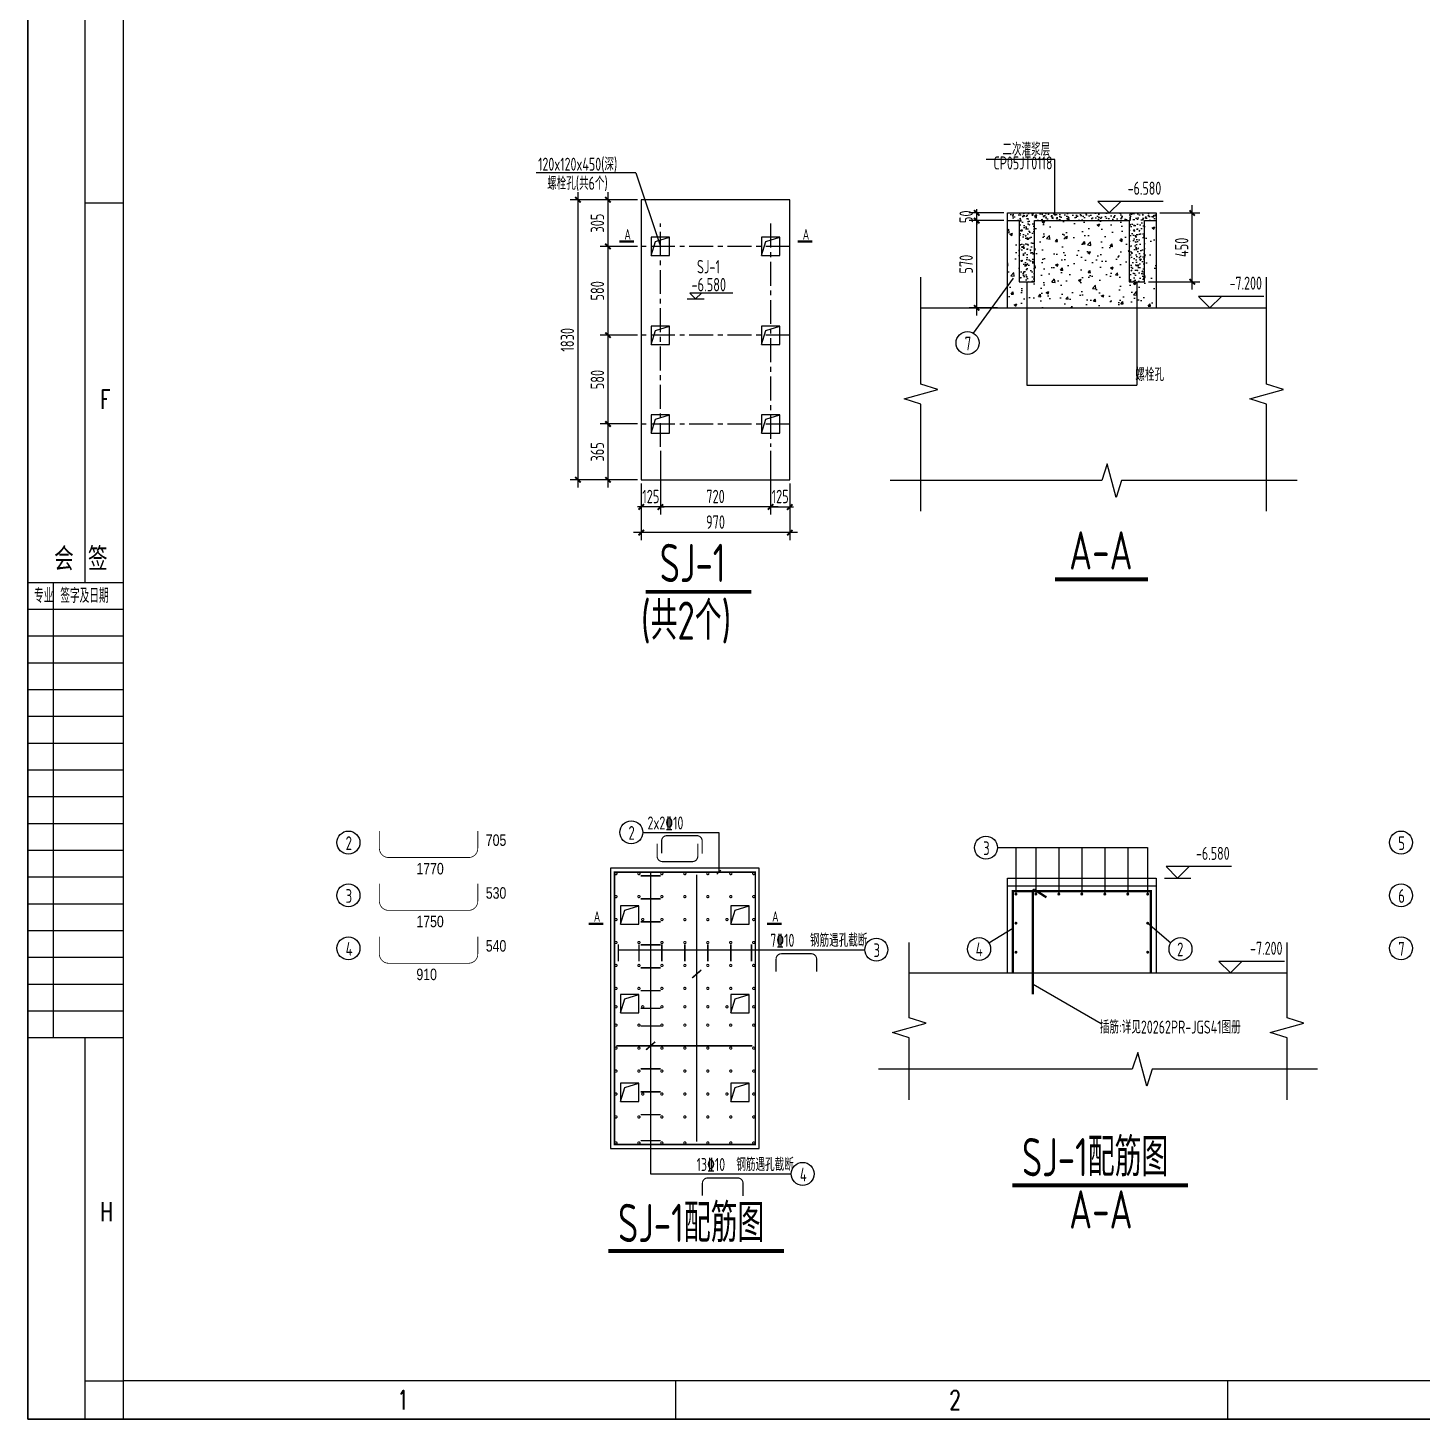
# Model space of a CAD drawing. Extents: x 214073 to 274589, y -287361 to -130190.
# Drawn here: x 214073 to 232289, y -235262 to -217079 of the extents above; entities that cross this region are included whole.
import ezdxf
from ezdxf.enums import TextEntityAlignment as Align

# ---------------------------------------------------------------- set-up
doc = ezdxf.new("R2010")
doc.units = 0
doc.header["$LTSCALE"] = 500
doc.header["$MEASUREMENT"] = 0
doc.linetypes.add('CENTER', pattern=[2, 1.25, -0.25, 0.25, -0.25])
doc.layers.get('0').update_dxf_attribs({"linetype": 'CONTINUOUS'})
doc.layers.get('Defpoints').update_dxf_attribs({"linetype": 'CONTINUOUS'})
for name, color, linetype in [('1_3PR_CIVI_E', 7, 'CONTINUOUS'), ('DIM', 3, 'CONTINUOUS'), ('PRDWWS', 7, 'CONTINUOUS'), ('REIN', 1, 'CONTINUOUS'), ('TEXT', 7, 'CONTINUOUS'), ('THIN', 7, 'CONTINUOUS'), ('提资', 6, 'CONTINUOUS'), ('设备基础', 213, 'CONTINUOUS')]:
    doc.layers.add(name, color=color, linetype=linetype)
doc.layers.add('_TSZ_PLOT_MARK', color=1, linetype='CONTINUOUS', plot=False)
doc.styles.add('ACP1000普通样式', font='tssdeng.shx', dxfattribs={"width": 0.7, "bigfont": 'tssdchn.shx'})
doc.styles.add('bine', font='binee.shx', dxfattribs={"width": 0.7, "bigfont": 'binec.shx'})
doc.styles.add('HZ', font='romans.shx', dxfattribs={"width": 0.7, "bigfont": 'hz.shx'})
doc.styles.add('romand', font='romand.shx', dxfattribs={"width": 0.7, "height": 200, "bigfont": 'OCHINESE.shx'})
doc.styles.add('TSSD_Label', font='Tssdeng.shx', dxfattribs={"width": 0.7, "bigfont": 'hztxt.shx'})
doc.styles.add('TSSD_Rein', font='Tssdeng.shx', dxfattribs={"width": 0.7, "bigfont": 'hztxt.shx'})
doc.styles.add('轴线', font='tssdeng.shx', dxfattribs={"width": 0.7, "bigfont": 'tssdchn.shx'})
doc.dimstyles.new('_TCH_ARCH&&100', dxfattribs={"dimtxt": 175, "dimasz": 50, "dimexe": 100, "dimexo": 50, "dimgap": 50, "dimtad": 1, "dimdec": 0, "dimtxsty": 'TSSD_Rein', "dimblk": 'ARCHTICK', "dimcen": 2.5, "dimdle": 100, "dimclrd": 3, "dimclrt": 7, "dimazin": 2, "dimtfac": 1, "dimtdec": 0, "dimtix": 1, "dimtmove": 2, "dimatfit": 3, "dimarcsym": 0})

# ---------------------------------------------------------------- blocks, each defined once
blk = doc.blocks.new('_ArchTick')
at = {"color": 0, "const_width": 0.5}
blk.add_lwpolyline([(-0.71, -0.71), (0.71, 0.71)], dxfattribs=at)
blk = doc.blocks.new('*D2738')
at = {"layer": 'Defpoints', "color": 0, "transparency": 16777216}
for p in [(222087, -223254), (224027, -223254), (222087, -223676)]:
    blk.add_point(p, dxfattribs=at)
at = {"layer": '提资', "color": 0, "lineweight": -2, "transparency": 16777216}
for p, q in [((222087, -223304), (222087, -223776)), ((224027, -223304), (224027, -223776))]:
    blk.add_line(p, q, dxfattribs=at)
at = {"layer": '提资', "color": 3, "lineweight": -2, "transparency": 16777216}
blk.add_line((224127, -223676), (221987, -223676), dxfattribs=at)
at = {"layer": '提资', "color": 3, "lineweight": -2, "transparency": 16777216, "xscale": 50, "yscale": 50, "zscale": 50, "rotation": 180}
blk.add_blockref('_ArchTick', (222087, -223676), dxfattribs=at)
at = {"layer": '提资', "color": 3, "lineweight": -2, "transparency": 16777216, "xscale": 50, "yscale": 50, "zscale": 50}
blk.add_blockref('_ArchTick', (224027, -223676), dxfattribs=at)
at = {"layer": '提资', "color": 7, "transparency": 16777216, "insert": (223057, -223538), "char_height": 175, "attachment_point": 5, "style": 'TSSD_Rein'}
blk.add_mtext('\\A1;970', dxfattribs=at)
blk = doc.blocks.new('*D2739')
at = {"layer": 'Defpoints', "color": 0, "transparency": 16777216}
for p in [(222087, -219326), (221652, -219936), (222087, -219936)]:
    blk.add_point(p, dxfattribs=at)
at = {"layer": '提资', "color": 3, "lineweight": -2, "transparency": 16777216}
blk.add_line((221652, -219226), (221652, -220036), dxfattribs=at)
at = {"layer": '提资', "color": 0, "lineweight": -2, "transparency": 16777216}
for p, q in [((222037, -219326), (221552, -219326)), ((222037, -219936), (221552, -219936))]:
    blk.add_line(p, q, dxfattribs=at)
at = {"layer": '提资', "color": 3, "lineweight": -2, "transparency": 16777216, "xscale": 50, "yscale": 50, "zscale": 50}
for p, rotation in [((221652, -219326), 90), ((221652, -219936), 270)]:
    blk.add_blockref('_ArchTick', p, dxfattribs=dict(at, rotation=rotation))
at = {"layer": '提资', "color": 7, "transparency": 16777216, "insert": (221514, -219631), "char_height": 175, "attachment_point": 5, "rotation": 90, "style": 'TSSD_Rein'}
blk.add_mtext('\\A1;305', dxfattribs=at)
blk = doc.blocks.new('*D2740')
at = {"layer": 'Defpoints', "color": 0, "transparency": 16777216}
for p in [(222087, -221096), (221652, -222256), (222087, -222256)]:
    blk.add_point(p, dxfattribs=at)
at = {"layer": '提资', "color": 0, "lineweight": -2, "transparency": 16777216}
for p, q in [((222037, -221096), (221552, -221096)), ((222037, -222256), (221552, -222256))]:
    blk.add_line(p, q, dxfattribs=at)
at = {"layer": '提资', "color": 3, "lineweight": -2, "transparency": 16777216}
blk.add_line((221652, -220996), (221652, -222356), dxfattribs=at)
at = {"layer": '提资', "color": 3, "lineweight": -2, "transparency": 16777216, "xscale": 50, "yscale": 50, "zscale": 50}
for p, rotation in [((221652, -221096), 90), ((221652, -222256), 270)]:
    blk.add_blockref('_ArchTick', p, dxfattribs=dict(at, rotation=rotation))
at = {"layer": '提资', "color": 7, "transparency": 16777216, "insert": (221514, -221676), "char_height": 175, "attachment_point": 5, "rotation": 90, "style": 'TSSD_Rein'}
blk.add_mtext('\\A1;580', dxfattribs=at)
blk = doc.blocks.new('*D2741')
at = {"layer": 'Defpoints', "color": 0, "transparency": 16777216}
for p in [(222087, -222256), (221652, -222986), (222087, -222986)]:
    blk.add_point(p, dxfattribs=at)
at = {"layer": '提资', "color": 3, "lineweight": -2, "transparency": 16777216}
blk.add_line((221652, -222156), (221652, -223086), dxfattribs=at)
at = {"layer": '提资', "color": 0, "lineweight": -2, "transparency": 16777216}
for p, q in [((222037, -222256), (221552, -222256)), ((222037, -222986), (221552, -222986))]:
    blk.add_line(p, q, dxfattribs=at)
at = {"layer": '提资', "color": 3, "lineweight": -2, "transparency": 16777216, "xscale": 50, "yscale": 50, "zscale": 50}
for p, rotation in [((221652, -222256), 90), ((221652, -222986), 270)]:
    blk.add_blockref('_ArchTick', p, dxfattribs=dict(at, rotation=rotation))
at = {"layer": '提资', "color": 7, "transparency": 16777216, "insert": (221514, -222621), "char_height": 175, "attachment_point": 5, "rotation": 90, "style": 'TSSD_Rein'}
blk.add_mtext('\\A1;365', dxfattribs=at)
blk = doc.blocks.new('*D2742')
at = {"layer": 'Defpoints', "color": 0, "transparency": 16777216}
for p in [(222337, -222556), (223777, -222556), (222337, -223341)]:
    blk.add_point(p, dxfattribs=at)
at = {"layer": '提资', "color": 0, "lineweight": -2, "transparency": 16777216}
for p, q in [((222337, -222606), (222337, -223441)), ((223777, -222606), (223777, -223441))]:
    blk.add_line(p, q, dxfattribs=at)
at = {"layer": '提资', "color": 3, "lineweight": -2, "transparency": 16777216}
blk.add_line((223877, -223341), (222237, -223341), dxfattribs=at)
at = {"layer": '提资', "color": 3, "lineweight": -2, "transparency": 16777216, "xscale": 50, "yscale": 50, "zscale": 50, "rotation": 180}
blk.add_blockref('_ArchTick', (222337, -223341), dxfattribs=at)
at = {"layer": '提资', "color": 3, "lineweight": -2, "transparency": 16777216, "xscale": 50, "yscale": 50, "zscale": 50}
blk.add_blockref('_ArchTick', (223777, -223341), dxfattribs=at)
at = {"layer": '提资', "color": 7, "transparency": 16777216, "insert": (223057, -223204), "char_height": 175, "attachment_point": 5, "style": 'TSSD_Rein'}
blk.add_mtext('\\A1;720', dxfattribs=at)
blk = doc.blocks.new('*D2743')
at = {"layer": 'Defpoints', "color": 0, "transparency": 16777216}
for p in [(222337, -222556), (222087, -222986), (222087, -223341)]:
    blk.add_point(p, dxfattribs=at)
at = {"layer": '提资', "color": 0, "lineweight": -2, "transparency": 16777216}
for p, q in [((222337, -222606), (222337, -223441)), ((222087, -223036), (222087, -223441))]:
    blk.add_line(p, q, dxfattribs=at)
at = {"layer": '提资', "color": 3, "lineweight": -2, "transparency": 16777216}
for p, q in [((222087, -223341), (222037, -223341)), ((222337, -223341), (222087, -223341)), ((222337, -223341), (222387, -223341))]:
    blk.add_line(p, q, dxfattribs=at)
at = {"layer": '提资', "color": 3, "lineweight": -2, "transparency": 16777216, "xscale": 50, "yscale": 50, "zscale": 50}
blk.add_blockref('_ArchTick', (222087, -223341), dxfattribs=at)
at = {"layer": '提资', "color": 3, "lineweight": -2, "transparency": 16777216, "xscale": 50, "yscale": 50, "zscale": 50, "rotation": 180}
blk.add_blockref('_ArchTick', (222337, -223341), dxfattribs=at)
at = {"layer": '提资', "color": 7, "transparency": 16777216, "insert": (222212, -223204), "char_height": 175, "attachment_point": 5, "style": 'TSSD_Rein'}
blk.add_mtext('\\A1;125', dxfattribs=at)
blk = doc.blocks.new('*D2744')
at = {"layer": 'Defpoints', "color": 0, "transparency": 16777216}
for p in [(223777, -222556), (224027, -222986), (224027, -223341)]:
    blk.add_point(p, dxfattribs=at)
at = {"layer": '提资', "color": 0, "lineweight": -2, "transparency": 16777216}
for p, q in [((223777, -222606), (223777, -223441)), ((224027, -223036), (224027, -223441))]:
    blk.add_line(p, q, dxfattribs=at)
at = {"layer": '提资', "color": 3, "lineweight": -2, "transparency": 16777216}
for p, q in [((223777, -223341), (223727, -223341)), ((223777, -223341), (224027, -223341)), ((224027, -223341), (224077, -223341))]:
    blk.add_line(p, q, dxfattribs=at)
at = {"layer": '提资', "color": 3, "lineweight": -2, "transparency": 16777216, "xscale": 50, "yscale": 50, "zscale": 50}
blk.add_blockref('_ArchTick', (223777, -223341), dxfattribs=at)
at = {"layer": '提资', "color": 3, "lineweight": -2, "transparency": 16777216, "xscale": 50, "yscale": 50, "zscale": 50, "rotation": 180}
blk.add_blockref('_ArchTick', (224027, -223341), dxfattribs=at)
at = {"layer": '提资', "color": 7, "transparency": 16777216, "insert": (223902, -223204), "char_height": 175, "attachment_point": 5, "style": 'TSSD_Rein'}
blk.add_mtext('\\A1;125', dxfattribs=at)
blk = doc.blocks.new('*D2745')
at = {"layer": 'Defpoints', "color": 0, "transparency": 16777216}
for p in [(222087, -219326), (221259, -222986), (222087, -222986)]:
    blk.add_point(p, dxfattribs=at)
at = {"layer": '提资', "color": 3, "lineweight": -2, "transparency": 16777216}
blk.add_line((221259, -219226), (221259, -223086), dxfattribs=at)
at = {"layer": '提资', "color": 0, "lineweight": -2, "transparency": 16777216}
for p, q in [((222037, -219326), (221159, -219326)), ((222037, -222986), (221159, -222986))]:
    blk.add_line(p, q, dxfattribs=at)
at = {"layer": '提资', "color": 3, "lineweight": -2, "transparency": 16777216, "xscale": 50, "yscale": 50, "zscale": 50}
for p, rotation in [((221259, -219326), 90), ((221259, -222986), 270)]:
    blk.add_blockref('_ArchTick', p, dxfattribs=dict(at, rotation=rotation))
at = {"layer": '提资', "color": 7, "transparency": 16777216, "insert": (221121, -221156), "char_height": 175, "attachment_point": 5, "rotation": 90, "style": 'TSSD_Rein'}
blk.add_mtext('\\A1;1830', dxfattribs=at)
blk = doc.blocks.new('*D2746')
at = {"layer": '1_3PR_CIVI_E', "color": 0, "linetype": 'ByBlock', "lineweight": -2, "transparency": 16777216}
for p, q in [((226823, -219498), (226370, -219498)), ((226823, -219598), (226370, -219598))]:
    blk.add_line(p, q, dxfattribs=at)
at = {"layer": '1_3PR_CIVI_E', "color": 3, "linetype": 'ByBlock', "lineweight": -2, "transparency": 16777216}
for p, q in [((226470, -219498), (226470, -219448)), ((226470, -219598), (226470, -219498)), ((226470, -219598), (226470, -219648))]:
    blk.add_line(p, q, dxfattribs=at)
at = {"layer": 'Defpoints', "color": 0, "linetype": 'ByBlock', "transparency": 16777216}
for p in [(226470, -219498), (226873, -219498), (226873, -219598)]:
    blk.add_point(p, dxfattribs=at)
at = {"layer": '1_3PR_CIVI_E', "color": 3, "linetype": 'ByBlock', "lineweight": -2, "transparency": 16777216, "xscale": 50, "yscale": 50, "zscale": 50}
for p, rotation in [((226470, -219498), 270), ((226470, -219598), 90)]:
    blk.add_blockref('_ArchTick', p, dxfattribs=dict(at, rotation=rotation))
at = {"layer": '1_3PR_CIVI_E', "color": 7, "linetype": 'ByBlock', "transparency": 16777216, "insert": (226332, -219548), "char_height": 175, "attachment_point": 5, "rotation": 90, "style": 'TSSD_Rein'}
blk.add_mtext('\\A1;50', dxfattribs=at)
blk = doc.blocks.new('*D2747')
at = {"layer": '1_3PR_CIVI_E', "color": 0, "linetype": 'ByBlock', "lineweight": -2, "transparency": 16777216}
for p, q in [((228863, -219498), (229385, -219498)), ((228713, -220398), (229385, -220398))]:
    blk.add_line(p, q, dxfattribs=at)
at = {"layer": '1_3PR_CIVI_E', "color": 3, "linetype": 'ByBlock', "lineweight": -2, "transparency": 16777216}
blk.add_line((229285, -220498), (229285, -219398), dxfattribs=at)
at = {"layer": 'Defpoints', "color": 0, "linetype": 'ByBlock', "transparency": 16777216}
for p in [(228813, -219498), (229285, -219498), (228663, -220398)]:
    blk.add_point(p, dxfattribs=at)
at = {"layer": '1_3PR_CIVI_E', "color": 3, "linetype": 'ByBlock', "lineweight": -2, "transparency": 16777216, "xscale": 50, "yscale": 50, "zscale": 50}
for p, rotation in [((229285, -219498), 90), ((229285, -220398), 270)]:
    blk.add_blockref('_ArchTick', p, dxfattribs=dict(at, rotation=rotation))
at = {"layer": '1_3PR_CIVI_E', "color": 7, "linetype": 'ByBlock', "transparency": 16777216, "insert": (229148, -219948), "char_height": 175, "attachment_point": 5, "rotation": 90, "style": 'TSSD_Rein'}
blk.add_mtext('\\A1;450', dxfattribs=at)
blk = doc.blocks.new('*D2748')
at = {"layer": '1_3PR_CIVI_E', "color": 3, "linetype": 'ByBlock', "lineweight": -2, "transparency": 16777216}
blk.add_line((226470, -220838), (226470, -219498), dxfattribs=at)
at = {"layer": '1_3PR_CIVI_E', "color": 0, "linetype": 'ByBlock', "lineweight": -2, "transparency": 16777216}
for p, q in [((226823, -219598), (226370, -219598)), ((226743, -220738), (226370, -220738))]:
    blk.add_line(p, q, dxfattribs=at)
at = {"layer": 'Defpoints', "color": 0, "linetype": 'ByBlock', "transparency": 16777216}
for p in [(226470, -219598), (226873, -219598), (226793, -220738)]:
    blk.add_point(p, dxfattribs=at)
at = {"layer": '1_3PR_CIVI_E', "color": 3, "linetype": 'ByBlock', "lineweight": -2, "transparency": 16777216, "xscale": 50, "yscale": 50, "zscale": 50}
for p, rotation in [((226470, -219598), 90), ((226470, -220738), 270)]:
    blk.add_blockref('_ArchTick', p, dxfattribs=dict(at, rotation=rotation))
at = {"layer": '1_3PR_CIVI_E', "color": 7, "linetype": 'ByBlock', "transparency": 16777216, "insert": (226332, -220168), "char_height": 175, "attachment_point": 5, "rotation": 90, "style": 'TSSD_Rein'}
blk.add_mtext('\\A1;570', dxfattribs=at)
blk = doc.blocks.new('*D2921')
at = {"layer": 'Defpoints', "color": 0, "transparency": 16777216}
for p in [(222087, -219936), (221652, -221096), (222087, -221096)]:
    blk.add_point(p, dxfattribs=at)
at = {"layer": '提资', "color": 3, "lineweight": -2, "transparency": 16777216}
blk.add_line((221652, -219836), (221652, -221196), dxfattribs=at)
at = {"layer": '提资', "color": 0, "lineweight": -2, "transparency": 16777216}
for p, q in [((222037, -219936), (221552, -219936)), ((222037, -221096), (221552, -221096))]:
    blk.add_line(p, q, dxfattribs=at)
at = {"layer": '提资', "color": 3, "lineweight": -2, "transparency": 16777216, "xscale": 50, "yscale": 50, "zscale": 50}
for p, rotation in [((221652, -219936), 90), ((221652, -221096), 270)]:
    blk.add_blockref('_ArchTick', p, dxfattribs=dict(at, rotation=rotation))
at = {"layer": '提资', "color": 7, "transparency": 16777216, "insert": (221514, -220516), "char_height": 175, "attachment_point": 5, "rotation": 90, "style": 'TSSD_Rein'}
blk.add_mtext('\\A1;580', dxfattribs=at)

msp = doc.modelspace()

# ---------------------------------------------------------------- hatches: boundary and pattern name
at = {"layer": 'REIN'}
for points in [[(226962.7, -228400.1, 1), (227002.7, -228400.1, 1)], [(227222.7, -228400.1, 1), (227262.7, -228400.1, 1)], [(227522.7, -228400.1, 1), (227562.7, -228400.1, 1)], [(227822.7, -228400.1, 1), (227862.7, -228400.1, 1)], [(228163.5, -228400.1, -1), (228123.5, -228400.1, -1)], [(228463.5, -228400.1, -1), (228423.5, -228400.1, -1)], [(228723.5, -228400.1, -1), (228683.5, -228400.1, -1)], [(226962.7, -228780.1, 1), (227002.7, -228780.1, 1)], [(228723.5, -228780.1, -1), (228683.5, -228780.1, -1)], [(226962.7, -229160.1, 1), (227002.7, -229160.1, 1)], [(228723.5, -229160.1, -1), (228683.5, -229160.1, -1)]]:
    msp.add_hatch(color=1, dxfattribs=at).paths.add_polyline_path(points)
at = {"layer": 'THIN'}
h = msp.add_hatch(dxfattribs=at)
h.set_pattern_fill('AR-CONC', color=256, scale=20)
h.set_pattern_definition([(50, (82850.76, 6e-11), (143.452037, -12.550427), [15, -165]), (355, (82850.76, 6e-11), (-27.75027, 150.43843), [12, -132]), (100.4514, (82862.72, -1.05), (115.701876, 137.88791), [12.74804, -140.22842]), (46.1842, (82850.76, 40), (213.44821, -33.1038), [22.5, -247.5]), (96.6356, (82868.55, 37.24), (186.93254, 194.82357), [19.12206, -210.3426]), (351.1842, (82850.76, 40), (186.93239, 194.82372), [18, -198]), (21, (82870.76, 30), (119.38141, -80.52378), [15, -165]), (326, (82870.76, 30), (48.66307, 145.03001), [12, -132]), (71.4514, (82880.71, 23.29), (168.044526, 64.5061), [12.74804, -140.22842]), (37.5, (82850.76, 6e-11), (2.431971, 66.578771), [0, -130.4, 0, -134, 0, -132.5]), (7.5, (82850.76, 6e-11), (52.613907, 78.882342), [0, -76.4, 0, -127.4, 0, -50.5]), (327.5, (82806.16, 6e-11), (106.764487, -4.510974), [0, -50, 0, -156, 0, -207]), (317.5, (82786.16, 6e-11), (116.637234, 20.020996), [0, -65, 0, -103.6, 0, -147])])
h.paths.add_polyline_path([(228663.1, -219598.4), (228813.1, -219598.4), (228813.1, -219498.4), (226873.1, -219498.4), (226873.1, -219598.4), (227023.1, -219598.4), (227023.1, -220398.4), (227223.1, -220398.4), (227223.1, -219598.4), (228463.1, -219598.4), (228463.1, -220398.4), (228663.1, -220398.4)])
h = msp.add_hatch(dxfattribs=at)
h.set_pattern_fill('AR-CONC', color=256, scale=50)
h.set_pattern_definition([(50, (82850.76, 6e-11), (358.6301, -31.37607), [37.5, -412.5]), (355, (82850.76, 6e-11), (-69.37567, 376.09607), [30, -330]), (100.4514, (82880.65, -2.6), (289.2547, 344.71977), [31.8701, -350.57106]), (46.1842, (82850.76, 100), (533.6205, -82.7595), [56.25, -618.75]), (96.6356, (82895.23, 93.1), (467.3314, 487.0589), [47.8051, -525.8565]), (351.1842, (82850.76, 100), (467.331, 487.0593), [45, -495]), (21, (82900.76, 75), (298.45353, -201.30945), [37.5, -412.5]), (326, (82900.76, 75), (121.65767, 362.575), [30, -330]), (71.4514, (82925.63, 58.22), (420.1113, 161.26525), [31.8701, -350.57106]), (37.5, (82850.76, 6e-11), (6.07993, 166.44693), [0, -326, 0, -335, 0, -331.25]), (7.5, (82850.76, 6e-11), (131.53477, 197.20586), [0, -191, 0, -318.5, 0, -126.25]), (327.5, (82739.26, 6e-11), (266.91122, -11.277436), [0, -125, 0, -390, 0, -517.5]), (317.5, (82689.26, 6e-11), (291.59308, 50.0525), [0, -162.5, 0, -259, 0, -367.5])])
h.paths.add_polyline_path([(228463.1, -219598.4), (227223.1, -219598.4), (227223.1, -220398.4), (227123.1, -220398.4), (227123.1, -220738.4), (228563.1, -220738.4), (228563.1, -220398.4), (228463.1, -220398.4)])
h.paths.add_polyline_path([(228813.1, -219598.4), (228663.1, -219598.4), (228663.1, -220398.4), (228563.1, -220398.4), (228563.1, -220738.4), (228813.1, -220738.4)])
h.paths.add_polyline_path([(227123.1, -220398.4), (227023.1, -220398.4), (227023.1, -219598.4), (226873.1, -219598.4), (226873.1, -220738.4), (227123.1, -220738.4)])

# ---------------------------------------------------------------- linework, layer by layer
msp.add_line((226429, -221069.8), (226951.6, -220352.4))
at = {"color": 0}
for p, q in [((215323, -224330.6), (214073, -224330.6)), ((214407.1, -230280.6), (214407.1, -224330.6)), ((215323, -224680.6), (214073, -224680.6)), ((215323, -225030.6), (214073, -225030.6)), ((215323, -225380.6), (214073, -225380.6)), ((215323, -225730.6), (214073, -225730.6)), ((215323, -226080.6), (214073, -226080.6)), ((215323, -226430.6), (214073, -226430.6)), ((215323, -226780.6), (214073, -226780.6)), ((215323, -227130.6), (214073, -227130.6)), ((215323, -227480.6), (214073, -227480.6)), ((215323, -227830.6), (214073, -227830.6)), ((215323, -228180.6), (214073, -228180.6)), ((215323, -228530.6), (214073, -228530.6)), ((215323, -228880.6), (214073, -228880.6)), ((215323, -229230.6), (214073, -229230.6)), ((215323, -229580.6), (214073, -229580.6)), ((215323, -229930.6), (214073, -229930.6)), ((215323, -230280.6), (214073, -230280.6))]:
    msp.add_line(p, q, dxfattribs=at)
at = {"color": 4, "flags": 128}
for points in [[(214073, -235261.9), (214073, -193211.9)], [(222535, -234761.9), (222535, -235261.9)], [(229747, -234761.9), (229747, -235261.9)], [(273523, -235261.9), (214073, -235261.9)]]:
    msp.add_lwpolyline(points, dxfattribs=at)
at = {"color": 4}
msp.add_lwpolyline([(214823, -224330.6), (214823, -193211.9)], dxfattribs=at)
msp.add_lwpolyline([(215323, -193711.9), (273019, -193711.9), (273019, -234761.9), (215323, -234761.9)], close=True)
at = {"flags": 128}
for points in [[(214823, -219368.1), (215323, -219368.1)], [(214823, -234761.9), (215323, -234761.9)], [(215323, -235261.9), (215323, -234761.9)]]:
    msp.add_lwpolyline(points, dxfattribs=at)
at = {"const_width": 15}
for points in [[(221756.7, -228118.8, 1), (221756.7, -228147.1, 1)], [(222056.7, -228118.8, 1), (222056.7, -228147.1, 1)], [(222356.7, -228118.8, 1), (222356.7, -228147.1, 1)], [(222656.7, -228118.8, 1), (222656.7, -228147.1, 1)], [(222956.7, -228118.8, -1), (222956.7, -228147.1, -1)], [(223256.7, -228118.8, -1), (223256.7, -228147.1, -1)], [(223556.7, -228118.8, -1), (223556.7, -228147.1, -1)], [(221756.7, -228418.8, 1), (221756.7, -228447.1, 1)], [(222056.7, -228418.8, 1), (222056.7, -228447.1, 1)], [(222356.7, -228418.8, 1), (222356.7, -228447.1, 1)], [(222656.7, -228418.8, 1), (222656.7, -228447.1, 1)], [(222956.7, -228418.8, -1), (222956.7, -228447.1, -1)], [(223256.7, -228418.8, -1), (223256.7, -228447.1, -1)], [(223556.7, -228418.8, -1), (223556.7, -228447.1, -1)], [(221756.7, -228718.8, 1), (221756.7, -228747.1, 1)], [(222106.7, -228718.8, 1), (222106.7, -228747.1, 1)], [(222356.7, -228718.8, 1), (222356.7, -228747.1, 1)], [(222656.7, -228718.8, 1), (222656.7, -228747.1, 1)], [(222956.7, -228718.8, -1), (222956.7, -228747.1, -1)], [(223206.7, -228718.8, -1), (223206.7, -228747.1, -1)], [(223556.7, -228718.8, -1), (223556.7, -228747.1, -1)], [(221756.7, -229018.8, 1), (221756.7, -229047.1, 1)], [(222056.7, -229018.8, 1), (222056.7, -229047.1, 1)], [(222356.7, -229018.8, 1), (222356.7, -229047.1, 1)], [(222656.7, -229018.8, 1), (222656.7, -229047.1, 1)], [(222956.7, -229018.8, -1), (222956.7, -229047.1, -1)], [(223256.7, -229018.8, -1), (223256.7, -229047.1, -1)], [(223556.7, -229018.8, -1), (223556.7, -229047.1, -1)], [(221756.7, -229318.8, 1), (221756.7, -229347.1, 1)], [(222056.7, -229318.8, 1), (222056.7, -229347.1, 1)], [(222356.7, -229318.8, 1), (222356.7, -229347.1, 1)], [(222656.7, -229318.8, 1), (222656.7, -229347.1, 1)], [(222956.7, -229318.8, -1), (222956.7, -229347.1, -1)], [(223256.7, -229318.8, -1), (223256.7, -229347.1, -1)], [(223556.7, -229318.8, -1), (223556.7, -229347.1, -1)], [(221756.7, -229618.8, 1), (221756.7, -229647.1, 1)], [(222056.7, -229618.8, 1), (222056.7, -229647.1, 1)], [(222356.7, -229618.8, 1), (222356.7, -229647.1, 1)], [(222656.7, -229618.8, 1), (222656.7, -229647.1, 1)], [(222956.7, -229618.8, -1), (222956.7, -229647.1, -1)], [(223256.7, -229618.8, -1), (223256.7, -229647.1, -1)], [(223556.7, -229618.8, -1), (223556.7, -229647.1, -1)], [(221756.7, -229858.8, 1), (221756.7, -229887.1, 1)], [(222106.7, -229858.8, 1), (222106.7, -229887.1, 1)], [(222356.7, -229858.8, 1), (222356.7, -229887.1, 1)], [(222656.7, -229858.8, 1), (222656.7, -229887.1, 1)], [(222956.7, -229858.8, -1), (222956.7, -229887.1, -1)], [(223206.7, -229858.8, -1), (223206.7, -229887.1, -1)], [(223556.7, -229858.8, -1), (223556.7, -229887.1, -1)], [(221756.7, -230127.1, -1), (221756.7, -230098.8, -1)], [(222056.7, -230127.1, -1), (222056.7, -230098.8, -1)], [(222356.7, -230127.1, -1), (222356.7, -230098.8, -1)], [(222656.7, -230127.1, -1), (222656.7, -230098.8, -1)], [(222956.7, -230127.1, 1), (222956.7, -230098.8, 1)], [(223256.7, -230127.1, 1), (223256.7, -230098.8, 1)], [(223556.7, -230127.1, 1), (223556.7, -230098.8, 1)], [(221756.7, -230427.1, -1), (221756.7, -230398.8, -1)], [(222056.7, -230427.1, -1), (222056.7, -230398.8, -1)], [(222356.7, -230427.1, -1), (222356.7, -230398.8, -1)], [(222656.7, -230427.1, -1), (222656.7, -230398.8, -1)], [(222956.7, -230427.1, 1), (222956.7, -230398.8, 1)], [(223256.7, -230427.1, 1), (223256.7, -230398.8, 1)], [(223556.7, -230427.1, 1), (223556.7, -230398.8, 1)], [(221756.7, -230727.1, -1), (221756.7, -230698.8, -1)], [(222056.7, -230727.1, -1), (222056.7, -230698.8, -1)], [(222356.7, -230727.1, -1), (222356.7, -230698.8, -1)], [(222656.7, -230727.1, -1), (222656.7, -230698.8, -1)], [(222956.7, -230727.1, 1), (222956.7, -230698.8, 1)], [(223256.7, -230727.1, 1), (223256.7, -230698.8, 1)], [(223556.7, -230727.1, 1), (223556.7, -230698.8, 1)], [(221756.7, -231027.1, -1), (221756.7, -230998.8, -1)], [(222106.7, -231027.1, -1), (222106.7, -230998.8, -1)], [(222356.7, -231027.1, -1), (222356.7, -230998.8, -1)], [(222656.7, -231027.1, -1), (222656.7, -230998.8, -1)], [(222956.7, -231027.1, 1), (222956.7, -230998.8, 1)], [(223206.7, -231027.1, 1), (223206.7, -230998.8, 1)], [(223556.7, -231027.1, 1), (223556.7, -230998.8, 1)], [(221756.7, -231327.1, -1), (221756.7, -231298.8, -1)], [(222056.7, -231327.1, -1), (222056.7, -231298.8, -1)], [(222356.7, -231327.1, -1), (222356.7, -231298.8, -1)], [(222656.7, -231327.1, -1), (222656.7, -231298.8, -1)], [(222956.7, -231327.1, 1), (222956.7, -231298.8, 1)], [(223256.7, -231327.1, 1), (223256.7, -231298.8, 1)], [(223556.7, -231327.1, 1), (223556.7, -231298.8, 1)], [(221756.7, -231667.1, -1), (221756.7, -231638.8, -1)], [(222056.7, -231667.1, -1), (222056.7, -231638.8, -1)], [(222356.7, -231667.1, -1), (222356.7, -231638.8, -1)], [(222656.7, -231667.1, -1), (222656.7, -231638.8, -1)], [(222956.7, -231667.1, 1), (222956.7, -231638.8, 1)], [(223256.7, -231667.1, 1), (223256.7, -231638.8, 1)], [(223556.7, -231667.1, 1), (223556.7, -231638.8, 1)]]:
    msp.add_lwpolyline(points, format="xyb", close=True, dxfattribs=at)
msp.add_lwpolyline([(214823, -235261.9), (214823, -230280.6)])
at = {"color": 4}
for centre in [(226350, -221197.3), (221956.6, -227593.2), (218261.3, -227726.7), (226590.7, -227793.3), (232014.5, -227726.7), (218261.3, -228417.1), (232014.5, -228417.1), (218261.3, -229108.2), (225158.3, -229126.5), (226501.1, -229118.4), (229132.7, -229118.4), (232014.5, -229108.2), (224195.8, -232056.8)]:
    msp.add_circle(centre, 150, dxfattribs=at)
at = {"layer": '1_3PR_CIVI_E', "color": 0, "linetype": 'ByBlock'}
for p, q in [((227488.4, -218801.3), (226594.9, -218801.3)), ((227488.4, -219526.8), (227488.4, -218801.3)), ((228201.7, -219498.4), (228051.7, -219348.4)), ((228906.7, -219348.4), (228051.7, -219348.4)), ((228201.7, -219498.4), (228351.7, -219348.4)), ((229517.1, -220738.4), (229367.1, -220588.4)), ((230222.1, -220588.4), (229367.1, -220588.4)), ((229517.1, -220738.4), (229667.1, -220588.4)), ((229094.9, -228191.1), (228944.9, -228041.1)), ((229799.9, -228041.1), (228944.9, -228041.1)), ((229094.9, -228191.1), (229244.9, -228041.1)), ((228923.5, -228191.1), (229266.3, -228191.1)), ((229785.1, -229431.1), (229635.1, -229281.1)), ((230490.1, -229281.1), (229635.1, -229281.1)), ((229785.1, -229431.1), (229935.1, -229281.1))]:
    msp.add_line(p, q, dxfattribs=at)
at = {"layer": '1_3PR_CIVI_E', "color": 3, "linetype": 'ByBlock'}
for p, q in [((226873.1, -220738.4), (226873.1, -219498.4)), ((226873.1, -219498.4), (228813.1, -219498.4)), ((228813.1, -219498.4), (228813.1, -220738.4)), ((227123.1, -220398.4), (227123.1, -221749.8)), ((228563.1, -220398.4), (228563.1, -221749.8)), ((225740.5, -220738.4), (230256.4, -220738.4)), ((227123.1, -221749.8), (228563.1, -221749.8)), ((226873.1, -229431.1), (226873.1, -228191.1)), ((226873.1, -228191.1), (228813.1, -228191.1)), ((228813.1, -228191.1), (228813.1, -229431.1)), ((226873.1, -228291.1), (228813.1, -228291.1)), ((225588.3, -229431.1), (230524.5, -229431.1))]:
    msp.add_line(p, q, dxfattribs=at)
at = {"layer": '1_3PR_CIVI_E', "color": 3, "linetype": 'ByBlock', "const_width": 30}
for points in [[(221801.6, -219872), (221993.4, -219872)], [(224131.4, -219872), (224323.3, -219872)], [(221401.6, -228788.4), (221593.4, -228788.4)], [(223731.4, -228788.4), (223923.3, -228788.4)]]:
    msp.add_lwpolyline(points, dxfattribs=at)
at = {"layer": '1_3PR_CIVI_E', "color": 0}
for points in [[(225740.5, -223396.2), (225740.5, -221997.3), (225520.5, -221927.3), (225960.5, -221807.3), (225740.5, -221737.3), (225740.5, -220338.4)], [(230256.4, -223396.2), (230256.4, -221997.3), (230036.4, -221927.3), (230476.4, -221807.3), (230256.4, -221737.3), (230256.4, -220338.4)], [(230656.4, -222996.2), (228363.1, -222996.2), (228293.1, -223216.2), (228173.1, -222776.2), (228103.1, -222996.2), (225340.5, -222996.2)], [(225588.3, -231089), (225588.3, -230277.6), (225368.3, -230207.6), (225808.3, -230087.6), (225588.3, -230017.6), (225588.3, -229031.1)], [(230524.5, -231089), (230524.5, -230277.6), (230304.5, -230207.6), (230744.5, -230087.6), (230524.5, -230017.6), (230524.5, -229031.1)], [(230924.5, -230689), (228763.1, -230689), (228693.1, -230909), (228573.1, -230469), (228503.1, -230689), (225188.3, -230689)]]:
    msp.add_lwpolyline(points, dxfattribs=at)
at = {"layer": '1_3PR_CIVI_E', "color": 1, "linetype": 'ByBlock', "const_width": 50}
for points in [[(227492.6, -224286.8), (228705.9, -224286.8)], [(226935.3, -232205.5), (229231.2, -232205.5)], [(221657.5, -233065.2), (223953.5, -233065.2)]]:
    msp.add_lwpolyline(points, dxfattribs=at)
at = {"layer": '1_3PR_CIVI_E', "color": 1, "linetype": 'ByBlock', "const_width": 50, "elevation": 0}
msp.add_lwpolyline([(222143.3, -224451), (223523.3, -224451)], dxfattribs=at)
at = {"layer": '_TSZ_PLOT_MARK'}
msp.add_lwpolyline([(214073, -235261.9), (273523, -235261.9), (273523, -193211.9), (214073, -193211.9)], close=True, dxfattribs=at)
msp.add_lwpolyline([(214073, -235261.9), (273523, -235261.9), (273523, -193211.9), (214073, -193211.9)], close=True, dxfattribs=at)
msp.add_lwpolyline([(214073, -235261.9), (273523, -235261.9), (273523, -193211.9), (214073, -193211.9)], close=True, dxfattribs=at)
msp.add_lwpolyline([(214073, -235261.9), (273523, -235261.9), (273523, -193211.9), (214073, -193211.9)], close=True, dxfattribs=at)
msp.add_lwpolyline([(214073, -235261.9), (273523, -235261.9), (273523, -193211.9), (214073, -193211.9)], close=True, dxfattribs=at)
msp.add_lwpolyline([(214073, -235261.9), (273523, -235261.9), (273523, -193211.9), (214073, -193211.9)], close=True, dxfattribs=at)
msp.add_lwpolyline([(214073, -235261.9), (273523, -235261.9), (273523, -193211.9), (214073, -193211.9)], close=True, dxfattribs=at)
at = {"layer": 'DIM'}
for p, q in [((222106.6, -227593.2), (223100.8, -227593.2)), ((223100.8, -227593.2), (223100.8, -228112.9)), ((226740.7, -227793.3), (228703.1, -227793.3)), ((226983.1, -227793.3), (226983.1, -228400.1)), ((227243.1, -227793.3), (227243.1, -228400.1)), ((227543.1, -227793.3), (227543.1, -228400.1)), ((227843.1, -227793.3), (227843.1, -228400.1)), ((228143.1, -227793.3), (228143.1, -228400.1)), ((228443.1, -227793.3), (228443.1, -228400.1)), ((228703.1, -227793.3), (228703.1, -228400.1)), ((223126.4, -228088.2), (223075.2, -228137.6)), ((228703.6, -228780.3), (229007.5, -229035.7)), ((226943.1, -228848), (226629.1, -229040.1)), ((227206.1, -229577.9), (228097, -230091.3))]:
    msp.add_line(p, q, dxfattribs=at)
at = {"layer": 'DIM', "const_width": 15}
for points in [[(222352.7, -227869.5), (222352.7, -227706.3, -0.4142136), (222422.7, -227636.3), (222813.2, -227636.3, -0.4142136), (222883.2, -227706.3), (222883.2, -227872.4)], [(222294.8, -227742.6), (222294.8, -227905.7, 0.4142136), (222364.8, -227975.7), (222755.3, -227975.7, 0.4142136), (222825.3, -227905.7), (222825.3, -227739.7)], [(223848.3, -229412.8), (223848.3, -229249.6, -0.4142136), (223918.3, -229179.6), (224308.8, -229179.6, -0.4142136), (224378.8, -229249.6), (224378.8, -229415.7)], [(222885.8, -232343.1), (222885.8, -232179.9, -0.4142136), (222955.8, -232109.9), (223346.3, -232109.9, -0.4142136), (223416.3, -232179.9), (223416.3, -232346)]]:
    msp.add_lwpolyline(points, format="xyb", dxfattribs=at)
at = {"layer": 'PRDWWS', "color": 2}
for p, q in [((222208.8, -228122.8), (222208.8, -232056.8)), ((221786.7, -229126.5), (225008.3, -229126.5)), ((222208.8, -232056.8), (224045.8, -232056.8))]:
    msp.add_line(p, q, dxfattribs=at)
msp.add_lwpolyline([(226873.1, -219598.4), (227023.1, -219598.4), (227023.1, -220398.4), (227223.1, -220398.4), (227223.1, -219598.4), (228463.1, -219598.4), (228463.1, -220398.4), (228663.1, -220398.4), (228663.1, -219598.4), (228813.1, -219598.4)], dxfattribs=at)
at = {"layer": 'REIN', "color": 1, "const_width": 20}
msp.add_lwpolyline([(221736.7, -228112.9), (221736.7, -231672.9), (223576.7, -231672.9), (223576.7, -228112.9)], close=True, dxfattribs=at)
at = {"layer": 'REIN', "color": 1}
for points, const_width in [([(222078, -228162.8), (222339.7, -228162.8)], 20), ([(222811.5, -228144.9), (222811.5, -231633.6)], 20), ([(226943.1, -229431.1), (226943.1, -228361.1), (228743.1, -228361.1), (228743.1, -229431.1)], 30), ([(222078, -228462.8), (222339.7, -228462.8)], 20), ([(222078, -228762.8), (222339.7, -228762.8)], 20), ([(221786.7, -229055.2), (221786.7, -229277.7)], 20), ([(222056.7, -229055.2), (222056.7, -229277.7)], 20), ([(222078, -229062.8), (222339.7, -229062.8)], 20), ([(222356.7, -229055.2), (222356.7, -229277.7)], 20), ([(222656.7, -229055.2), (222656.7, -229277.7)], 20), ([(222956.7, -229055.2), (222956.7, -229277.7)], 20), ([(223256.7, -229055.2), (223256.7, -229277.7)], 20), ([(223526.7, -229055.2), (223526.7, -229277.7)], 20), ([(222078, -229362.8), (222339.7, -229362.8)], 20), ([(222078, -229662.8), (222339.7, -229662.8)], 20), ([(222078, -229892.8), (222339.7, -229892.8)], 20), ([(222078, -230123.6), (222339.7, -230123.6)], 20), ([(221762.4, -230383.6), (223536.6, -230383.6)], 20), ([(222078, -230683.6), (222339.7, -230683.6)], 20), ([(222078, -230983.6), (222339.7, -230983.6)], 20), ([(222078, -231283.6), (222339.7, -231283.6)], 20), ([(222078, -231623.1), (222339.7, -231623.1)], 20)]:
    msp.add_lwpolyline(points, dxfattribs=dict(at, const_width=const_width))
at = {"layer": 'REIN', "color": 1, "const_width": 30}
msp.add_lwpolyline([(227380.3, -228442.6), (227225.2, -228343.4, 0.4142136), (227204, -228364.6), (227204, -229711.6)], format="xyb", dxfattribs=at)
at = {"layer": 'REIN', "color": 0, "const_width": 20}
for points in [[(222751.8, -229496.5), (222871.3, -229391.8)], [(222149.1, -230435.9), (222268.6, -230331.2)]]:
    msp.add_lwpolyline(points, dxfattribs=at)
at = {"layer": 'TEXT', "color": 1, "const_width": 10, "elevation": 0}
for points in [[(219951.2, -227574.8), (219951.2, -227802.5, -0.4142136), (219831.2, -227922.5), (218785.9, -227922.5, -0.4142136), (218665.9, -227802.5), (218665.9, -227574.8)], [(219951.2, -228265.1), (219951.2, -228492.9, -0.4142136), (219831.2, -228612.9), (218785.9, -228612.9, -0.4142136), (218665.9, -228492.9), (218665.9, -228265.1)], [(219951.2, -228956.3), (219951.2, -229184, -0.4142136), (219831.2, -229304), (218785.9, -229304, -0.4142136), (218665.9, -229184), (218665.9, -228956.3)]]:
    msp.add_lwpolyline(points, format="xyb", dxfattribs=at)
at = {"layer": '提资', "linetype": 'ByBlock'}
for q in [(220716.1, -218973.8), (222336.7, -219936.5)]:
    msp.add_line((222017.4, -218973.8), q, dxfattribs=at)
at = {"layer": '提资', "color": 254, "linetype": 'CENTER', "ltscale": 0.5}
for p, q in [((222336.7, -222556.5), (222336.7, -219636.5)), ((223776.7, -219636.5), (223776.7, -222556.5)), ((224026.7, -219936.5), (222086.7, -219936.5)), ((224026.7, -221096.5), (222086.7, -221096.5)), ((224026.7, -222256.5), (222086.7, -222256.5))]:
    msp.add_line(p, q, dxfattribs=at)
at = {"layer": '提资', "color": 0, "ltscale": 0.001}
for p, q in [((222797, -220622, 0), (222722, -220547, 0)), ((223281.5, -220547, 0), (222722, -220547, 0)), ((222797, -220622, 0), (222872, -220547, 0)), ((222684.9, -220622, 0), (222909, -220622, 0))]:
    msp.add_line(p, q, dxfattribs=at)
at = {"layer": '提资', "ltscale": 0.001}
for points in [[(222086.7, -219326.5), (222086.7, -222986.5), (224026.7, -222986.5), (224026.7, -219326.5)], [(221686.7, -228062.9), (221686.7, -231722.9), (223626.7, -231722.9), (223626.7, -228062.9)]]:
    msp.add_lwpolyline(points, close=True, dxfattribs=at)
at = {"layer": '提资'}
for points in [[(222216.7, -219816.5), (222216.7, -220056.5), (222456.7, -220056.5), (222456.7, -219816.5)], [(223656.7, -219816.5), (223656.7, -220056.5), (223896.7, -220056.5), (223896.7, -219816.5)], [(222216.7, -220976.5), (222216.7, -221216.5), (222456.7, -221216.5), (222456.7, -220976.5)], [(223656.7, -220976.5), (223656.7, -221216.5), (223896.7, -221216.5), (223896.7, -220976.5)], [(222216.7, -222136.5), (222216.7, -222376.5), (222456.7, -222376.5), (222456.7, -222136.5)], [(223656.7, -222136.5), (223656.7, -222376.5), (223896.7, -222376.5), (223896.7, -222136.5)], [(221816.7, -228552.9), (221816.7, -228792.9), (222056.7, -228792.9), (222056.7, -228552.9)], [(223256.7, -228552.9), (223256.7, -228792.9), (223496.7, -228792.9), (223496.7, -228552.9)], [(221816.7, -229712.9), (221816.7, -229952.9), (222056.7, -229952.9), (222056.7, -229712.9)], [(223256.7, -229712.9), (223256.7, -229952.9), (223496.7, -229952.9), (223496.7, -229712.9)], [(221816.7, -230872.9), (221816.7, -231112.9), (222056.7, -231112.9), (222056.7, -230872.9)], [(223256.7, -230872.9), (223256.7, -231112.9), (223496.7, -231112.9), (223496.7, -230872.9)]]:
    msp.add_lwpolyline(points, close=True, dxfattribs=at)
at = {"layer": '提资', "ltscale": 0.001}
for points in [[(222216.7, -220056.5), (222274.4, -219873.2), (222456.7, -219816.5)], [(223656.7, -220056.5), (223714.4, -219873.2), (223896.7, -219816.5)], [(222216.7, -221216.5), (222274.4, -221033.2), (222456.7, -220976.5)], [(223656.7, -221216.5), (223714.4, -221033.2), (223896.7, -220976.5)], [(222216.7, -222376.5), (222274.4, -222193.2), (222456.7, -222136.5)], [(223656.7, -222376.5), (223714.4, -222193.2), (223896.7, -222136.5)], [(221816.7, -228792.9), (221874.4, -228609.7), (222056.7, -228552.9)], [(223256.7, -228792.9), (223314.4, -228609.7), (223496.7, -228552.9)], [(221816.7, -229952.9), (221874.4, -229769.7), (222056.7, -229712.9)], [(223256.7, -229952.9), (223314.4, -229769.7), (223496.7, -229712.9)], [(221816.7, -231112.9), (221874.4, -230929.7), (222056.7, -230872.9)], [(223256.7, -231112.9), (223314.4, -230929.7), (223496.7, -230872.9)]]:
    msp.add_lwpolyline(points, dxfattribs=at)

# ---------------------------------------------------------------- texts
at = {"style": '轴线', "width": 0.7}
for s, p in [('7', (226313.7, -221295.2)), ('2', (221920.3, -227691)), ('2', (218225, -227824.6)), ('5', (231978.2, -227824.6)), ('3', (226554.4, -227891.1)), ('3', (218225, -228514.9)), ('6', (231978.2, -228514.9)), ('4', (218225, -229206)), ('3', (225122, -229224.3)), ('4', (226456.6, -229212.7)), ('2', (229088.2, -229212.7)), ('7', (231978.2, -229206)), ('4', (224159.5, -232154.6))]:
    msp.add_text(s, height=180, dxfattribs=at).set_placement(p)
at = {"color": 0, "style": 'HZ', "width": 0.7}
for s, p in [('F', (215015.7, -222059.1)), ('H', (215015.7, -232675.3)), ('1', (218899.7, -235136.9)), ('2', (226111.7, -235136.9))]:
    msp.add_text(s, height=250, dxfattribs=at).set_placement(p)
at = {"color": 0}
for s, height, style, width, p in [('会 签  ', 300, 'HZ', 0.9, (214950.1, -224169.9)), ('专业 签字及日期', 190, 'romand', 0.7, (214640.4, -224594.6))]:
    msp.add_text(s, height=height, dxfattribs=dict(at, style=style, width=width)).set_placement(p, align=Align.CENTER)
at = {"layer": '1_3PR_CIVI_E', "color": 0, "linetype": 'ByBlock', "style": 'TSSD_Label', "width": 0.7}
for s, p in [('二次灌浆层', (227429.8, -218803.4)), ('CP05JT0118', (227460.2, -218980.7)), ('-6.580', (228881.3, -219311.3)), ('-7.200', (230196.7, -220551.3)), ('螺栓孔', (228917.8, -221745.7)), ('-6.580', (229774.5, -228004)), ('-7.200', (230464.8, -229244))]:
    msp.add_text(s, height=170, dxfattribs=at).set_placement(p, align=Align.BOTTOM_RIGHT)
at = {"layer": '1_3PR_CIVI_E', "linetype": 'ByBlock', "style": 'TSSD_Rein', "width": 0.7}
for p in [(221867, -219846.8), (224196.8, -219846.8), (221467, -228763.2), (223796.8, -228763.2)]:
    msp.add_text('A', height=140, dxfattribs=at).set_placement(p)
at = {"layer": '1_3PR_CIVI_E', "color": 7, "style": 'TSSD_Rein', "width": 0.7}
for s, p in [('A-A', (227678.1, -224158)), ('SJ-1', (222328.8, -224322.2)), ('(共2个)', (222084.2, -225076.6)), ('SJ-1配筋图', (227062, -232088.1)), ('SJ-1配筋图', (221784.2, -232947.8)), ('A-A', (227678.1, -232771.4))]:
    msp.add_text(s, height=500, dxfattribs=at).set_placement(p)
at = {"layer": '1_3PR_CIVI_E', "color": 0, "linetype": 'ByBlock', "style": 'TSSD_Label', "width": 0.7}
for s, p in [('2x2%%13210', (222168.8, -227555.5)), ('7%%13210', (223772.1, -229088.8)), ('钢筋遇孔截断', (224291.7, -229088.8)), ('插筋:详见20262PR-JGS41图册', (228078.2, -230223)), ('13%%13210', (222809.7, -232019.1)), ('钢筋遇孔截断', (223329.2, -232019.1))]:
    msp.add_text(s, height=170, dxfattribs=at).set_placement(p)
at = {"layer": '提资', "linetype": 'ByBlock', "style": 'TSSD_Label', "width": 0.7}
for s, p in [('120x120x450(深)', (220739, -218946.1)), ('螺栓孔(共6个)', (220857.3, -219195.4))]:
    msp.add_text(s, height=170, dxfattribs=at).set_placement(p)
at = {"layer": '提资', "color": 0, "ltscale": 0.001, "style": 'ACP1000普通样式', "width": 0.7}
for s, p in [('SJ-1', (222814.2, -220288.4, 0)), ('-6.580', (222743.2, -220523.1, 0))]:
    msp.add_text(s, height=175, dxfattribs=at).set_placement(p)
at = {"layer": '设备基础', "color": 4, "style": 'bine', "width": 0.8}
for s, p in [('705', (220056.2, -227770.1)), ('1770', (219149.5, -228142.8)), ('530', (220056.2, -228460.4)), ('1750', (219149.5, -228833.1)), ('540', (220056.2, -229151.6)), ('910', (219149.5, -229524.3))]:
    msp.add_text(s, height=150, dxfattribs=at).set_placement(p)

# ---------------------------------------------------------------- dimensions: what is measured, and where the dimension line sits
at = {"layer": '1_3PR_CIVI_E', "color": 3, "linetype": 'ByBlock'}
dim = msp.add_linear_dim(base=(226469.6, -219498.4), p1=(226873.1, -219598.4), p2=(226873.1, -219498.4), angle=90, text='50', dimstyle='_TCH_ARCH&&100', override={"dimfxl": 250, "dimarcsym": 1}, dxfattribs=at)
dim.commit()
dim.dimension.update_dxf_attribs({"geometry": '*D2746', "text_midpoint": (226332.1, -219548.4)})
for base, p1, p2, picture, middle in [((226469.6, -219598.4), (226792.7, -220738.4), (226873.1, -219598.4), '*D2748', (226332.1, -220168.4)), ((229285.2, -219498.4), (228663.1, -220398.4), (228813.1, -219498.4), '*D2747', (229147.7, -219948.4))]:
    dim = msp.add_linear_dim(base=base, p1=p1, p2=p2, angle=90, dimstyle='_TCH_ARCH&&100', override={"dimlfac": 0.5, "dimfxl": 250}, dxfattribs=at)
    dim.commit()
    dim.dimension.update_dxf_attribs({"geometry": picture, "text_midpoint": middle})
at = {"layer": '提资', "color": 3}
for base, p1, p2, angle, picture, middle in [((221259, -222986.5), (222086.7, -219326.5), (222086.7, -222986.5), 90, '*D2745', (221121.5, -221156.5)), ((221651.8, -219936.5), (222086.7, -219326.5), (222086.7, -219936.5), 270, '*D2739', (221514.3, -219631.5)), ((221651.8, -221096.5), (222086.7, -219936.5), (222086.7, -221096.5), 270, '*D2921', (221514.3, -220516.5)), ((221651.8, -222256.5), (222086.7, -221096.5), (222086.7, -222256.5), 270, '*D2740', (221514.3, -221676.5)), ((221651.8, -222986.5), (222086.7, -222256.5), (222086.7, -222986.5), 270, '*D2741', (221514.3, -222621.5)), ((224026.7, -223341.1), (223776.7, -222556.5), (224026.7, -222986.5), 180, '*D2744', (223901.7, -223203.6))]:
    dim = msp.add_linear_dim(base=base, p1=p1, p2=p2, angle=angle, dimstyle='_TCH_ARCH&&100', override={"dimlfac": 0.5, "dimfxl": 100}, dxfattribs=at)
    dim.commit()
    dim.dimension.update_dxf_attribs({"geometry": picture, "text_midpoint": middle})
for base, p1, p2, picture, middle in [((222086.7, -223341.1), (222336.7, -222556.5), (222086.7, -222986.5), '*D2743', (222211.7, -223203.6)), ((222336.7, -223341.1), (223776.7, -222556.5), (222336.7, -222556.5), '*D2742', (223056.7, -223203.6)), ((222086.7, -223675.5), (224026.7, -223253.8), (222086.7, -223253.8), '*D2738', (223056.7, -223538))]:
    dim = msp.add_linear_dim(base=base, p1=p1, p2=p2, dimstyle='_TCH_ARCH&&100', override={"dimlfac": 0.5, "dimfxl": 100}, dxfattribs=at)
    dim.commit()
    dim.dimension.update_dxf_attribs({"geometry": picture, "text_midpoint": middle})

doc.saveas('drawing.dxf')
